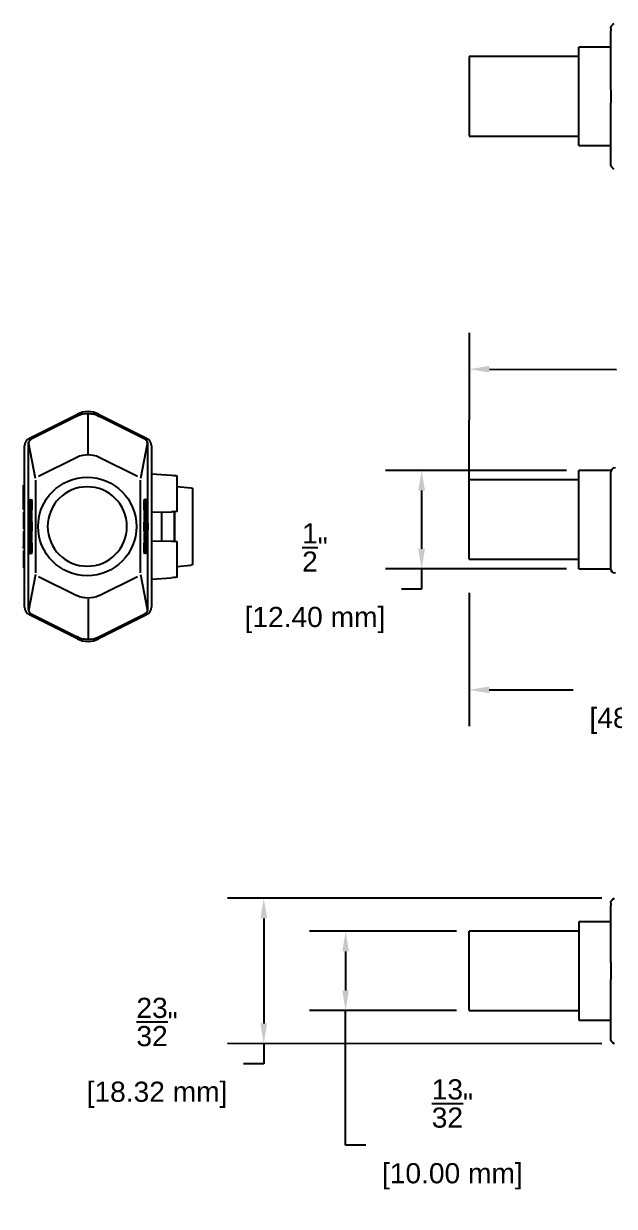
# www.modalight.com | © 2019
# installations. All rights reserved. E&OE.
# Model space of a CAD drawing. Header units: inches. Extents: x 0.15 to 7.33, y 1.95 to 8.02.
# Drawn here: x 0.15 to 3.08, y 1.95 to 7.81 of the extents above; entities that cross this region are included whole.
import ezdxf

# ---------------------------------------------------------------- set-up
doc = ezdxf.new("R2010")
doc.units = ezdxf.units.IN
doc.header["$MEASUREMENT"] = 0
doc.layers.get('Defpoints').update_dxf_attribs({"color": 1})
doc.layers.add('Male Connector', color=7, linetype='Continuous')
doc.styles.get("Standard").update_dxf_attribs({"font": 'Arial.ttf'})
doc.dimstyles.new('.1 DIM', dxfattribs={"dimscale": 0, "dimtxt": 0.1, "dimasz": 0.1, "dimexe": 0.18, "dimexo": 0.0625, "dimgap": 0.09, "dimtad": 0, "dimtih": 1, "dimtoh": 1, "dimdec": 5, "dimzin": 0, "dimdsep": 46, "dimlunit": 4, "dimtxsty": 'Standard', "dimcen": 0.09, "dimadec": 0, "dimazin": 0, "dimtfac": 1, "dimtdec": 5, "dimtofl": 0, "dimtmove": 0, "dimatfit": 3, "dimfxl": 1, "dimtolj": 1, "dimtzin": 0, "dimarcsym": 0})

# ---------------------------------------------------------------- blocks, each defined once
blk = doc.blocks.new('*D4')
at = {"layer": 'Defpoints', "color": 0, "lineweight": -2, "transparency": 16777216}
for p, q in [((2.3627, 5.4147), (2.364, 6.2785)), ((4.6816, 5.411), (4.6829, 6.2748)), ((2.4638, 6.0983), (3.0935, 6.0973)), ((4.5827, 6.095), (3.9529, 6.096))]:
    blk.add_line(p, q, dxfattribs=at)
at = {"layer": 'Defpoints', "color": 0, "transparency": 16777216}
for p in [(2.3638, 6.0985), (2.3626, 5.3522), (4.6815, 5.3485)]:
    blk.add_point(p, dxfattribs=at)
for points in [[(2.4638, 6.115), (2.4637, 6.0817), (2.3638, 6.0985)], [(4.5827, 6.1116), (4.5826, 6.0783), (4.6827, 6.0948)]]:
    blk.add_solid(points, dxfattribs=at)
at = {"layer": 'Defpoints', "color": 0, "transparency": 16777216, "char_height": 0.1, "attachment_point": 5}
for s, insert in [('\\A1;2{\\H1x;\\S5/16;}"', (3.5232, 6.3036)), ('\\A1;[58.90 mm]', (3.5232, 5.943))]:
    blk.add_mtext(s, dxfattribs=dict(at, insert=insert))
blk = doc.blocks.new('*D7')
at = {"layer": 'Defpoints', "color": 0, "lineweight": -2, "transparency": 16777216}
for p, q in [((2.3626, 4.9891), (2.3626, 4.3276)), ((4.2563, 4.9891), (4.2563, 4.3276)), ((2.4626, 4.5076), (2.8797, 4.5076)), ((4.1563, 4.5076), (3.7391, 4.5076))]:
    blk.add_line(p, q, dxfattribs=at)
at = {"layer": 'Defpoints', "color": 0, "transparency": 16777216}
for p in [(2.3626, 5.0516), (4.2563, 5.0516), (2.3626, 4.5076)]:
    blk.add_point(p, dxfattribs=at)
for points in [[(2.4626, 4.5242), (2.4626, 4.4909), (2.3626, 4.5076)], [(4.1563, 4.5242), (4.1563, 4.4909), (4.2563, 4.5076)]]:
    blk.add_solid(points, dxfattribs=at)
at = {"layer": 'Defpoints', "color": 0, "transparency": 16777216, "char_height": 0.1, "attachment_point": 5}
for s, insert in [('\\A1;1{\\H1x;\\S29/32;}"', (3.3094, 4.7152)), ('\\A1;[48.10 mm]', (3.3094, 4.3539))]:
    blk.add_mtext(s, dxfattribs=dict(at, insert=insert))
blk = doc.blocks.new('*D8')
at = {"layer": 'Defpoints', "color": 0, "lineweight": -2, "transparency": 16777216}
for p, q in [((2.8453, 5.5963), (1.9471, 5.5963)), ((2.1271, 5.4963), (2.1271, 5.2081)), ((2.8453, 5.1081), (1.9471, 5.1081)), ((2.1271, 5.1081), (2.1271, 5.0081)), ((2.1271, 5.0081), (2.0271, 5.0081))]:
    blk.add_line(p, q, dxfattribs=at)
at = {"layer": 'Defpoints', "color": 0, "transparency": 16777216}
for p in [(2.9078, 5.5963), (2.1271, 5.1081), (2.9078, 5.1081)]:
    blk.add_point(p, dxfattribs=at)
for points in [[(2.1104, 5.4963), (2.1438, 5.4963), (2.1271, 5.5963)], [(2.1104, 5.2081), (2.1438, 5.2081), (2.1271, 5.1081)]]:
    blk.add_solid(points, dxfattribs=at)
at = {"layer": 'Defpoints', "color": 0, "transparency": 16777216, "char_height": 0.1, "attachment_point": 5}
for s, insert in [('\\A1;{\\H1x;\\S1/2;}"', (1.5974, 5.2143)), ('\\A1;[12.40 mm]', (1.5974, 4.8544))]:
    blk.add_mtext(s, dxfattribs=dict(at, insert=insert))
blk = doc.blocks.new('*D11')
at = {"layer": 'Defpoints', "color": 0, "lineweight": -2, "transparency": 16777216}
for p, q in [((3.021, 3.4737), (1.1636, 3.4738)), ((1.3436, 3.3738), (1.3435, 2.8526)), ((3.021, 2.7525), (1.1635, 2.7526)), ((1.3435, 2.7526), (1.3435, 2.6526)), ((1.3435, 2.6526), (1.2435, 2.6526))]:
    blk.add_line(p, q, dxfattribs=at)
at = {"layer": 'Defpoints', "color": 0, "transparency": 16777216}
for p in [(3.0835, 3.4737), (1.3435, 2.7526), (3.0835, 2.7525)]:
    blk.add_point(p, dxfattribs=at)
for points in [[(1.3269, 3.3738), (1.3602, 3.3738), (1.3436, 3.4738)], [(1.3269, 2.8526), (1.3602, 2.8526), (1.3435, 2.7526)]]:
    blk.add_solid(points, dxfattribs=at)
at = {"layer": 'Defpoints', "color": 0, "transparency": 16777216, "char_height": 0.1, "attachment_point": 5}
for s, insert in [('\\A1;{\\H1x;\\S23/32;}"', (0.8138, 2.8602)), ('\\A1;[18.32 mm]', (0.8138, 2.499))]:
    blk.add_mtext(s, dxfattribs=dict(at, insert=insert))
blk = doc.blocks.new('*D13')
at = {"layer": 'Defpoints', "color": 0, "lineweight": -2, "transparency": 16777216}
for p, q in [((2.3001, 3.31), (1.5698, 3.31)), ((1.7498, 3.21), (1.7498, 3.0163)), ((2.3001, 2.9163), (1.5698, 2.9163)), ((1.7498, 2.2483), (1.7498, 2.9163)), ((1.8498, 2.2483), (1.7498, 2.2483))]:
    blk.add_line(p, q, dxfattribs=at)
at = {"layer": 'Defpoints', "color": 0, "transparency": 16777216}
for p in [(2.3626, 3.31), (1.7498, 2.9163), (2.3626, 2.9163)]:
    blk.add_point(p, dxfattribs=at)
for points in [[(1.7331, 3.21), (1.7664, 3.21), (1.7498, 3.31)], [(1.7331, 3.0163), (1.7664, 3.0163), (1.7498, 2.9163)]]:
    blk.add_solid(points, dxfattribs=at)
at = {"layer": 'Defpoints', "color": 0, "transparency": 16777216, "char_height": 0.1, "attachment_point": 5}
for s, insert in [('\\A1;{\\H1x;\\S13/32;}"', (2.2795, 2.4559)), ('\\A1;[10.00 mm]', (2.2795, 2.0946))]:
    blk.add_mtext(s, dxfattribs=dict(at, insert=insert))

msp = doc.modelspace()

# ---------------------------------------------------------------- linework, layer by layer
at = {"layer": 'Male Connector', "linetype": 'Continuous'}
for p, q in [((3.065324, 7.788321), (3.065324, 7.777434)), ((3.065324, 7.68199), (3.065324, 7.777434)), ((3.065324, 7.696311), (2.907844, 7.696311)), ((2.907844, 7.452217), (2.907844, 7.696311)), ((2.907829, 7.649067), (2.362568, 7.649067)), ((2.362568, 7.649067), (2.362568, 7.255367)), ((3.065324, 7.524599), (3.065324, 7.68199)), ((2.907844, 7.208123), (2.907844, 7.452217)), ((3.065324, 7.222443), (3.065324, 7.379834)), ((2.362568, 7.255367), (2.907829, 7.255367)), ((3.065324, 7.127), (3.065324, 7.222443)), ((2.907844, 7.208123), (3.065324, 7.208123)), ((3.065324, 7.116112), (3.065324, 7.127)), ((0.180186, 5.756476), (0.418386, 5.875577)), ((0.471207, 5.67881), (0.471207, 5.877464)), ((0.524027, 5.875577), (0.762227, 5.756476)), ((0.414234, 5.86441), (0.188552, 5.751569)), ((0.753861, 5.751569), (0.52818, 5.86441)), ((0.156247, 4.918641), (0.156247, 5.717741)), ((0.174522, 5.717741), (0.174522, 5.334223)), ((0.210421, 5.556186), (0.175932, 5.736088)), ((0.766481, 5.736087), (0.731992, 5.556186)), ((0.767892, 5.331339), (0.767892, 5.717741)), ((0.786167, 5.717741), (0.786167, 4.918641)), ((0.416507, 5.660972), (0.225619, 5.565528)), ((0.716794, 5.565528), (0.525907, 5.660972)), ((0.786167, 5.578658), (0.884837, 5.57267)), ((3.067723, 5.596277), (2.907844, 5.596277)), ((2.907844, 5.108089), (2.907844, 5.596277)), ((3.065324, 5.394411), (3.065324, 5.585299)), ((0.156247, 5.522495), (0.151719, 5.522495)), ((0.151719, 5.51311), (0.151719, 5.522495)), ((0.210116, 5.547965), (0.210116, 5.088418)), ((0.732297, 5.088418), (0.732297, 5.547965)), ((0.914365, 5.393097), (0.914365, 5.567295)), ((0.914365, 5.516734), (0.981468, 5.509681)), ((2.907829, 5.549033), (2.362568, 5.549033)), ((2.362568, 5.155333), (2.362568, 5.549033)), ((0.156247, 5.51311), (0.151719, 5.51311)), ((0.156247, 5.464893), (0.151719, 5.464893)), ((0.151719, 5.461782), (0.151719, 5.464893)), ((0.156247, 5.461782), (0.151719, 5.461782)), ((0.990693, 5.129043), (0.990693, 5.50734)), ((0.151719, 5.402876), (0.151719, 5.412687)), ((0.156247, 5.412687), (0.151719, 5.412687)), ((0.151719, 5.402876), (0.156247, 5.402876)), ((0.178251, 5.446554), (0.177179, 5.434735)), ((0.177179, 5.434735), (0.177179, 5.411096)), ((0.177179, 5.411096), (0.178251, 5.399277)), ((0.178251, 5.446554), (0.184365, 5.453623)), ((0.179322, 5.434735), (0.178251, 5.446554)), ((0.178251, 5.399277), (0.179322, 5.411096)), ((0.178251, 5.399277), (0.181227, 5.395836)), ((0.179322, 5.434735), (0.180407, 5.43533)), ((0.179322, 5.411096), (0.179322, 5.434735)), ((0.179322, 5.411096), (0.180407, 5.410501)), ((0.181424, 5.446554), (0.180352, 5.434735)), ((0.180352, 5.434735), (0.180352, 5.411096)), ((0.180352, 5.411096), (0.181424, 5.399277)), ((0.181424, 5.446554), (0.187538, 5.453623)), ((0.182495, 5.434735), (0.181424, 5.446554)), ((0.181424, 5.399277), (0.182495, 5.411096)), ((0.181424, 5.399277), (0.1844, 5.395836)), ((0.182495, 5.434735), (0.18358, 5.43533)), ((0.182495, 5.411096), (0.182495, 5.434735)), ((0.182495, 5.411096), (0.18358, 5.410501)), ((0.184597, 5.446554), (0.183526, 5.434735)), ((0.183526, 5.434735), (0.183526, 5.411096)), ((0.183526, 5.411096), (0.184597, 5.399277)), ((0.184365, 5.453623), (0.184666, 5.450302)), ((0.184597, 5.446554), (0.190711, 5.453623)), ((0.185668, 5.434735), (0.184597, 5.446554)), ((0.184597, 5.399277), (0.185668, 5.411096)), ((0.184597, 5.399277), (0.190711, 5.392208)), ((0.185668, 5.434735), (0.192103, 5.438269)), ((0.185668, 5.411096), (0.185668, 5.434735)), ((0.185668, 5.411096), (0.192103, 5.407562)), ((0.187538, 5.453623), (0.187839, 5.450302)), ((0.190711, 5.453623), (0.192103, 5.438269)), ((0.192103, 5.407562), (0.190711, 5.392208)), ((0.192103, 5.438269), (0.192103, 5.407562)), ((0.75031, 5.438269), (0.751702, 5.453623)), ((0.756745, 5.434735), (0.75031, 5.438269)), ((0.75031, 5.407562), (0.75031, 5.438269)), ((0.756745, 5.411096), (0.75031, 5.407562)), ((0.751702, 5.392208), (0.75031, 5.407562)), ((0.757816, 5.446554), (0.751702, 5.453623)), ((0.757816, 5.399277), (0.751702, 5.392208)), ((0.754574, 5.450302), (0.754875, 5.453623)), ((0.760989, 5.446554), (0.754875, 5.453623)), ((0.756745, 5.434735), (0.757816, 5.446554)), ((0.756745, 5.411096), (0.756745, 5.434735)), ((0.757816, 5.399277), (0.756745, 5.411096)), ((0.757747, 5.450302), (0.758048, 5.453623)), ((0.757816, 5.446554), (0.758887, 5.434735)), ((0.758887, 5.411096), (0.757816, 5.399277)), ((0.760989, 5.399277), (0.758013, 5.395836)), ((0.764162, 5.446554), (0.758048, 5.453623)), ((0.759918, 5.434735), (0.758833, 5.43533)), ((0.759918, 5.411096), (0.758833, 5.410501)), ((0.758887, 5.434735), (0.758887, 5.411096)), ((0.759918, 5.434735), (0.760989, 5.446554)), ((0.759918, 5.411096), (0.759918, 5.434735)), ((0.760989, 5.399277), (0.759918, 5.411096)), ((0.760989, 5.446554), (0.762061, 5.434735)), ((0.762061, 5.411096), (0.760989, 5.399277)), ((0.764162, 5.399277), (0.761186, 5.395836)), ((0.763091, 5.434735), (0.762007, 5.43533)), ((0.763091, 5.411096), (0.762007, 5.410501)), ((0.762061, 5.434735), (0.762061, 5.411096)), ((0.763091, 5.434735), (0.764162, 5.446554)), ((0.763091, 5.411096), (0.763091, 5.434735)), ((0.764162, 5.399277), (0.763091, 5.411096)), ((0.764162, 5.446554), (0.765234, 5.434735)), ((0.765234, 5.411096), (0.764162, 5.399277)), ((0.765234, 5.434735), (0.765234, 5.411096)), ((0.156247, 5.389978), (0.151719, 5.389978)), ((0.151719, 5.389978), (0.151719, 5.306963)), ((0.175219, 5.341919), (0.174144, 5.330055)), ((0.175219, 5.341919), (0.178086, 5.345234)), ((0.176295, 5.330055), (0.175219, 5.341919)), ((0.176597, 5.394152), (0.175528, 5.382353)), ((0.175528, 5.382353), (0.175528, 5.358754)), ((0.175528, 5.358754), (0.176597, 5.346955)), ((0.176597, 5.394152), (0.17964, 5.397671)), ((0.177667, 5.382353), (0.176597, 5.394152)), ((0.176597, 5.346955), (0.177667, 5.358754)), ((0.176597, 5.346955), (0.179672, 5.343399)), ((0.178392, 5.341919), (0.177317, 5.330055)), ((0.177667, 5.382353), (0.178755, 5.38295)), ((0.177667, 5.358754), (0.177667, 5.382353)), ((0.177667, 5.358754), (0.178755, 5.358156)), ((0.178392, 5.341919), (0.181259, 5.345234)), ((0.179468, 5.330055), (0.178392, 5.341919)), ((0.17977, 5.394152), (0.178701, 5.382353)), ((0.178701, 5.382353), (0.178701, 5.358754)), ((0.178701, 5.358754), (0.17977, 5.346955)), ((0.17977, 5.394152), (0.182813, 5.397671)), ((0.18084, 5.382353), (0.17977, 5.394152)), ((0.17977, 5.346955), (0.18084, 5.358754)), ((0.17977, 5.346955), (0.182846, 5.343399)), ((0.181565, 5.341919), (0.18049, 5.330055)), ((0.18084, 5.382353), (0.181928, 5.38295)), ((0.18084, 5.358754), (0.18084, 5.382353)), ((0.18084, 5.358754), (0.181928, 5.358156)), ((0.181565, 5.341919), (0.184432, 5.345234)), ((0.182641, 5.330055), (0.181565, 5.341919)), ((0.182943, 5.394152), (0.181874, 5.382353)), ((0.181874, 5.382353), (0.181874, 5.358754)), ((0.181874, 5.358754), (0.182943, 5.346955)), ((0.182943, 5.394152), (0.185987, 5.397671)), ((0.184013, 5.382353), (0.182943, 5.394152)), ((0.182943, 5.346955), (0.184013, 5.358754)), ((0.182943, 5.346955), (0.186019, 5.343399)), ((0.184739, 5.341919), (0.183663, 5.330055)), ((0.184013, 5.382353), (0.190515, 5.385925)), ((0.184013, 5.358754), (0.184013, 5.382353)), ((0.184013, 5.358754), (0.190515, 5.355182)), ((0.184739, 5.341919), (0.190707, 5.348821)), ((0.185814, 5.330055), (0.184739, 5.341919)), ((0.190515, 5.355182), (0.189849, 5.347828)), ((0.189856, 5.393196), (0.190515, 5.385925)), ((0.190515, 5.385925), (0.190515, 5.355182)), ((0.190707, 5.348821), (0.192095, 5.333506)), ((0.750324, 5.333432), (0.751705, 5.348672)), ((0.757399, 5.342089), (0.751705, 5.348672)), ((0.751898, 5.385925), (0.752557, 5.393196)), ((0.7584, 5.382353), (0.751898, 5.385925)), ((0.751898, 5.355182), (0.751898, 5.385925)), ((0.7584, 5.358754), (0.751898, 5.355182)), ((0.752579, 5.347662), (0.751898, 5.355182)), ((0.756316, 5.33014), (0.757399, 5.342089)), ((0.75947, 5.346955), (0.75633, 5.343325)), ((0.75947, 5.394152), (0.756426, 5.397671)), ((0.757399, 5.342089), (0.758482, 5.33014)), ((0.760572, 5.342089), (0.757917, 5.345159)), ((0.7584, 5.382353), (0.75947, 5.394152)), ((0.7584, 5.358754), (0.7584, 5.382353)), ((0.75947, 5.346955), (0.7584, 5.358754)), ((0.75947, 5.394152), (0.760539, 5.382353)), ((0.760539, 5.358754), (0.75947, 5.346955)), ((0.759489, 5.33014), (0.760572, 5.342089)), ((0.762643, 5.346955), (0.759503, 5.343325)), ((0.762643, 5.394152), (0.7596, 5.397671)), ((0.761573, 5.382353), (0.760485, 5.38295)), ((0.761573, 5.358754), (0.760485, 5.358156)), ((0.760539, 5.382353), (0.760539, 5.358754)), ((0.760572, 5.342089), (0.761655, 5.33014)), ((0.763745, 5.342089), (0.76109, 5.345159)), ((0.761573, 5.382353), (0.762643, 5.394152)), ((0.761573, 5.358754), (0.761573, 5.382353)), ((0.762643, 5.346955), (0.761573, 5.358754)), ((0.762643, 5.394152), (0.763712, 5.382353)), ((0.763712, 5.358754), (0.762643, 5.346955)), ((0.762662, 5.33014), (0.763745, 5.342089)), ((0.765816, 5.346955), (0.762676, 5.343325)), ((0.765816, 5.394152), (0.762773, 5.397671)), ((0.764746, 5.382353), (0.763658, 5.38295)), ((0.764746, 5.358754), (0.763658, 5.358156)), ((0.763712, 5.382353), (0.763712, 5.358754)), ((0.763745, 5.342089), (0.764828, 5.33014)), ((0.766918, 5.342089), (0.764263, 5.345159)), ((0.764746, 5.382353), (0.765816, 5.394152)), ((0.764746, 5.358754), (0.764746, 5.382353)), ((0.765816, 5.346955), (0.764746, 5.358754)), ((0.765816, 5.394152), (0.766885, 5.382353)), ((0.766885, 5.358754), (0.765816, 5.346955)), ((0.765835, 5.33014), (0.766918, 5.342089)), ((0.766885, 5.382353), (0.766885, 5.358754)), ((0.766918, 5.342089), (0.768001, 5.33014)), ((0.786167, 5.389321), (0.884837, 5.391311)), ((0.837107, 5.246034), (0.837107, 5.390348)), ((0.900154, 5.391755), (0.900154, 5.244628)), ((0.900658, 5.24461), (0.900658, 5.391773)), ((3.065324, 5.302574), (3.065324, 5.394411)), ((0.151719, 5.306963), (0.156247, 5.306963)), ((0.156247, 5.293363), (0.151719, 5.293363)), ((0.151719, 5.293363), (0.151719, 5.223221)), ((0.174144, 5.330055), (0.174144, 5.306327)), ((0.174144, 5.306327), (0.175219, 5.294463)), ((0.174522, 5.302159), (0.174522, 4.918641)), ((0.175219, 5.294463), (0.176295, 5.306327)), ((0.175219, 5.294463), (0.178086, 5.291149)), ((0.175528, 5.277628), (0.176597, 5.289428)), ((0.176295, 5.330055), (0.177371, 5.330646)), ((0.176295, 5.306327), (0.176295, 5.330055)), ((0.176295, 5.306327), (0.177371, 5.305736)), ((0.176597, 5.289428), (0.179672, 5.292983)), ((0.176597, 5.289428), (0.177667, 5.277628)), ((0.177317, 5.330055), (0.177317, 5.306327)), ((0.177317, 5.306327), (0.178392, 5.294463)), ((0.178392, 5.294463), (0.179468, 5.306327)), ((0.178392, 5.294463), (0.181259, 5.291149)), ((0.178701, 5.277628), (0.17977, 5.289428)), ((0.179468, 5.330055), (0.180544, 5.330646)), ((0.179468, 5.306327), (0.179468, 5.330055)), ((0.179468, 5.306327), (0.180544, 5.305736)), ((0.17977, 5.289428), (0.182846, 5.292983)), ((0.17977, 5.289428), (0.18084, 5.277628)), ((0.18049, 5.330055), (0.18049, 5.306327)), ((0.18049, 5.306327), (0.181565, 5.294463)), ((0.181565, 5.294463), (0.182641, 5.306327)), ((0.181565, 5.294463), (0.184432, 5.291149)), ((0.181874, 5.277628), (0.182943, 5.289428)), ((0.182641, 5.330055), (0.183717, 5.330646)), ((0.182641, 5.306327), (0.182641, 5.330055)), ((0.182641, 5.306327), (0.183717, 5.305736)), ((0.182943, 5.289428), (0.186019, 5.292983)), ((0.182943, 5.289428), (0.184013, 5.277628)), ((0.183663, 5.330055), (0.183663, 5.306327)), ((0.183663, 5.306327), (0.184739, 5.294463)), ((0.184013, 5.277628), (0.190515, 5.281201)), ((0.184739, 5.294463), (0.185814, 5.306327)), ((0.184739, 5.294463), (0.190707, 5.287562)), ((0.185814, 5.330055), (0.192095, 5.333506)), ((0.185814, 5.306327), (0.185814, 5.330055)), ((0.185814, 5.306327), (0.192095, 5.302877)), ((0.189849, 5.288554), (0.190515, 5.281201)), ((0.190515, 5.281201), (0.190515, 5.250458)), ((0.192095, 5.302877), (0.190707, 5.287562)), ((0.192095, 5.333506), (0.192095, 5.302877)), ((0.750324, 5.302951), (0.750324, 5.333432)), ((0.756316, 5.33014), (0.750324, 5.333432)), ((0.756316, 5.306243), (0.750324, 5.302951)), ((0.751705, 5.28771), (0.750324, 5.302951)), ((0.757399, 5.294294), (0.751705, 5.28771)), ((0.751898, 5.281201), (0.752579, 5.288721)), ((0.751898, 5.250458), (0.751898, 5.281201)), ((0.7584, 5.277628), (0.751898, 5.281201)), ((0.756316, 5.306243), (0.756316, 5.33014)), ((0.757399, 5.294294), (0.756316, 5.306243)), ((0.75947, 5.289428), (0.75633, 5.293058)), ((0.758482, 5.306243), (0.757399, 5.294294)), ((0.760572, 5.294294), (0.757917, 5.291223)), ((0.75947, 5.289428), (0.7584, 5.277628)), ((0.759489, 5.33014), (0.758429, 5.330722)), ((0.759489, 5.306243), (0.758429, 5.30566)), ((0.758482, 5.33014), (0.758482, 5.306243)), ((0.760539, 5.277628), (0.75947, 5.289428)), ((0.759489, 5.306243), (0.759489, 5.33014)), ((0.760572, 5.294294), (0.759489, 5.306243)), ((0.762643, 5.289428), (0.759503, 5.293058)), ((0.761655, 5.306243), (0.760572, 5.294294)), ((0.763745, 5.294294), (0.76109, 5.291223)), ((0.762643, 5.289428), (0.761573, 5.277628)), ((0.762662, 5.33014), (0.761602, 5.330722)), ((0.762662, 5.306243), (0.761602, 5.30566)), ((0.761655, 5.33014), (0.761655, 5.306243)), ((0.763712, 5.277628), (0.762643, 5.289428)), ((0.762662, 5.306243), (0.762662, 5.33014)), ((0.763745, 5.294294), (0.762662, 5.306243)), ((0.765816, 5.289428), (0.762676, 5.293058)), ((0.764828, 5.306243), (0.763745, 5.294294)), ((0.766918, 5.294294), (0.764263, 5.291223)), ((0.765816, 5.289428), (0.764746, 5.277628)), ((0.765835, 5.33014), (0.764775, 5.330722)), ((0.765835, 5.306243), (0.764775, 5.30566)), ((0.764828, 5.33014), (0.764828, 5.306243)), ((0.766885, 5.277628), (0.765816, 5.289428)), ((0.765835, 5.306243), (0.765835, 5.33014)), ((0.766918, 5.294294), (0.765835, 5.306243)), ((0.768001, 5.306243), (0.766918, 5.294294)), ((0.767892, 4.918641), (0.767892, 5.305044)), ((0.768001, 5.33014), (0.768001, 5.306243)), ((3.065324, 5.111687), (3.065324, 5.302574)), ((0.156247, 5.223221), (0.151719, 5.223221)), ((0.151719, 5.223221), (0.151719, 5.219253)), ((0.175528, 5.25403), (0.175528, 5.277628)), ((0.176597, 5.242231), (0.175528, 5.25403)), ((0.177667, 5.25403), (0.176597, 5.242231)), ((0.176597, 5.242231), (0.17964, 5.238712)), ((0.177179, 5.225286), (0.178251, 5.237105)), ((0.177179, 5.201648), (0.177179, 5.225286)), ((0.177667, 5.277628), (0.178755, 5.278226)), ((0.177667, 5.277628), (0.177667, 5.25403)), ((0.177667, 5.25403), (0.178755, 5.253432)), ((0.178251, 5.237105), (0.181227, 5.240547)), ((0.178251, 5.237105), (0.179322, 5.225286)), ((0.178701, 5.25403), (0.178701, 5.277628)), ((0.17977, 5.242231), (0.178701, 5.25403)), ((0.179322, 5.225286), (0.180407, 5.225882)), ((0.179322, 5.225286), (0.179322, 5.201648)), ((0.18084, 5.25403), (0.17977, 5.242231)), ((0.17977, 5.242231), (0.182813, 5.238712)), ((0.180352, 5.225286), (0.181424, 5.237105)), ((0.180352, 5.201648), (0.180352, 5.225286)), ((0.18084, 5.277628), (0.181928, 5.278226)), ((0.18084, 5.277628), (0.18084, 5.25403)), ((0.18084, 5.25403), (0.181928, 5.253432)), ((0.181424, 5.237105), (0.1844, 5.240547)), ((0.181424, 5.237105), (0.182495, 5.225286)), ((0.181874, 5.25403), (0.181874, 5.277628)), ((0.182943, 5.242231), (0.181874, 5.25403)), ((0.182495, 5.225286), (0.18358, 5.225882)), ((0.182495, 5.225286), (0.182495, 5.201648)), ((0.184013, 5.25403), (0.182943, 5.242231)), ((0.182943, 5.242231), (0.185987, 5.238712)), ((0.183526, 5.225286), (0.184597, 5.237105)), ((0.183526, 5.201648), (0.183526, 5.225286)), ((0.184013, 5.277628), (0.184013, 5.25403)), ((0.184013, 5.25403), (0.190515, 5.250458)), ((0.184597, 5.237105), (0.190711, 5.244175)), ((0.184597, 5.237105), (0.185668, 5.225286)), ((0.185668, 5.225286), (0.192103, 5.228821)), ((0.185668, 5.225286), (0.185668, 5.201648)), ((0.190515, 5.250458), (0.189856, 5.243187)), ((0.190711, 5.244175), (0.192103, 5.228821)), ((0.192103, 5.228821), (0.192103, 5.198113)), ((0.75031, 5.228821), (0.751702, 5.244175)), ((0.75031, 5.198113), (0.75031, 5.228821)), ((0.756745, 5.225286), (0.75031, 5.228821)), ((0.757816, 5.237105), (0.751702, 5.244175)), ((0.7584, 5.25403), (0.751898, 5.250458)), ((0.752557, 5.243187), (0.751898, 5.250458)), ((0.75947, 5.242231), (0.756426, 5.238712)), ((0.757816, 5.237105), (0.756745, 5.225286)), ((0.756745, 5.225286), (0.756745, 5.201648)), ((0.758887, 5.225286), (0.757816, 5.237105)), ((0.760989, 5.237105), (0.758013, 5.240547)), ((0.7584, 5.277628), (0.7584, 5.25403)), ((0.7584, 5.25403), (0.75947, 5.242231)), ((0.759918, 5.225286), (0.758833, 5.225882)), ((0.758887, 5.201648), (0.758887, 5.225286)), ((0.75947, 5.242231), (0.760539, 5.25403)), ((0.762643, 5.242231), (0.7596, 5.238712)), ((0.760989, 5.237105), (0.759918, 5.225286)), ((0.759918, 5.225286), (0.759918, 5.201648)), ((0.761573, 5.277628), (0.760485, 5.278226)), ((0.761573, 5.25403), (0.760485, 5.253432)), ((0.760539, 5.25403), (0.760539, 5.277628)), ((0.762061, 5.225286), (0.760989, 5.237105)), ((0.764162, 5.237105), (0.761186, 5.240547)), ((0.761573, 5.277628), (0.761573, 5.25403)), ((0.761573, 5.25403), (0.762643, 5.242231)), ((0.763091, 5.225286), (0.762007, 5.225882)), ((0.762061, 5.201648), (0.762061, 5.225286)), ((0.762643, 5.242231), (0.763712, 5.25403)), ((0.765816, 5.242231), (0.762773, 5.238712)), ((0.764162, 5.237105), (0.763091, 5.225286)), ((0.763091, 5.225286), (0.763091, 5.201648)), ((0.764746, 5.277628), (0.763658, 5.278226)), ((0.764746, 5.25403), (0.763658, 5.253432)), ((0.763712, 5.25403), (0.763712, 5.277628)), ((0.765234, 5.225286), (0.764162, 5.237105)), ((0.764746, 5.277628), (0.764746, 5.25403)), ((0.764746, 5.25403), (0.765816, 5.242231)), ((0.765234, 5.201648), (0.765234, 5.225286)), ((0.765816, 5.242231), (0.766885, 5.25403)), ((0.766885, 5.25403), (0.766885, 5.277628)), ((0.786167, 5.247061), (0.884837, 5.245072)), ((0.914365, 5.069088), (0.914365, 5.243286)), ((0.156247, 5.219253), (0.151719, 5.219253)), ((0.151719, 5.210349), (0.151719, 5.219253)), ((0.156247, 5.210349), (0.151719, 5.210349)), ((0.156247, 5.196703), (0.151719, 5.196703)), ((0.151719, 5.196703), (0.151719, 5.113888)), ((0.178251, 5.189829), (0.177179, 5.201648)), ((0.179322, 5.201648), (0.178251, 5.189829)), ((0.178251, 5.189829), (0.184365, 5.182759)), ((0.179322, 5.201648), (0.180407, 5.201052)), ((0.181424, 5.189829), (0.180352, 5.201648)), ((0.182495, 5.201648), (0.181424, 5.189829)), ((0.181424, 5.189829), (0.187538, 5.182759)), ((0.182495, 5.201648), (0.18358, 5.201052)), ((0.184597, 5.189829), (0.183526, 5.201648)), ((0.184666, 5.18608), (0.184365, 5.182759)), ((0.185668, 5.201648), (0.184597, 5.189829)), ((0.184597, 5.189829), (0.190711, 5.182759)), ((0.185668, 5.201648), (0.192103, 5.198113)), ((0.187839, 5.18608), (0.187538, 5.182759)), ((0.192103, 5.198113), (0.190711, 5.182759)), ((0.756745, 5.201648), (0.75031, 5.198113)), ((0.751702, 5.182759), (0.75031, 5.198113)), ((0.757816, 5.189829), (0.751702, 5.182759)), ((0.754875, 5.182759), (0.754574, 5.18608)), ((0.760989, 5.189829), (0.754875, 5.182759)), ((0.756745, 5.201648), (0.757816, 5.189829)), ((0.758048, 5.182759), (0.757747, 5.18608)), ((0.757816, 5.189829), (0.758887, 5.201648)), ((0.764162, 5.189829), (0.758048, 5.182759)), ((0.759918, 5.201648), (0.758833, 5.201052)), ((0.759918, 5.201648), (0.760989, 5.189829)), ((0.760989, 5.189829), (0.762061, 5.201648)), ((0.763091, 5.201648), (0.762007, 5.201052)), ((0.763091, 5.201648), (0.764162, 5.189829)), ((0.764162, 5.189829), (0.765234, 5.201648)), ((0.151719, 5.113888), (0.156247, 5.113888)), ((0.914365, 5.119649), (0.981468, 5.126702)), ((2.362568, 5.155333), (2.907829, 5.155333)), ((2.907844, 5.108089), (3.065569, 5.108089)), ((0.210421, 5.080197), (0.175933, 4.900296)), ((0.225619, 5.070855), (0.416507, 4.975411)), ((0.525907, 4.975411), (0.716794, 5.070855)), ((0.731992, 5.080197), (0.766481, 4.900295)), ((0.786167, 5.057725), (0.884837, 5.063713)), ((0.471207, 4.957573), (0.471207, 4.758919)), ((0.418386, 4.760806), (0.180186, 4.879906)), ((0.188552, 4.884814), (0.414234, 4.771973)), ((0.762227, 4.879906), (0.524027, 4.760806)), ((0.52818, 4.771973), (0.753861, 4.884814)), ((3.065324, 3.449244), (3.065324, 3.438356)), ((3.065324, 3.342912), (3.065324, 3.438356)), ((3.065324, 3.357233), (2.907844, 3.357233)), ((2.907844, 3.357233), (2.907844, 2.869045)), ((2.907829, 3.309989), (2.362568, 3.309989)), ((2.362568, 3.113139), (2.362568, 3.309989)), ((3.065324, 3.154891), (3.065324, 3.342912)), ((2.362568, 2.916289), (2.362568, 3.113139)), ((3.065324, 2.883366), (3.065324, 3.071387)), ((2.362568, 2.916289), (2.907829, 2.916289)), ((3.065324, 2.787922), (3.065324, 2.883366)), ((2.907844, 2.869045), (3.065324, 2.869045)), ((3.065324, 2.777035), (3.065324, 2.787922))]:
    msp.add_line(p, q, dxfattribs=at)
msp.add_circle((0.467516, 5.318191), 0.244094, dxfattribs=at)
at = {"layer": 'Male Connector', "linetype": 'Continuous', "extrusion": (0, 0, -1)}
msp.add_circle((-0.467516, 5.318191), 0.19685, dxfattribs=at)
at = {"layer": 'Male Connector', "linetype": 'Continuous', "extrusion": (-9.30957e-33, -1.52037e-16, -1)}
for centre, start, end in [((-3.090915, 7.788321), 0, 72.9077903), ((-3.090915, 7.116112), 287.2976036, 0), ((-3.090915, 5.585299), 0, 87), ((-3.090915, 5.111687), 273, 0), ((-3.090915, 3.449244), 0, 73.1901968), ((-3.090915, 2.777035), 286.8586607, 0)]:
    msp.add_arc(centre, 0.025591, start, end, dxfattribs=at)
at = {"layer": 'Male Connector', "linetype": 'Continuous'}
for centre, radius, start, end in [((0.471207, 5.769936), 0.11811, 63.4349488, 116.5650512), ((0.199554, 5.717741), 0.043307, 116.5650512, 180), ((0.74286, 5.717741), 0.043307, 0, 63.4349488), ((0.199554, 4.918641), 0.043307, 180, 243.4349488), ((0.74286, 4.918641), 0.043307, 296.5650512, 0), ((0.471207, 4.866447), 0.11811, 243.4349488, 296.5650512)]:
    msp.add_arc(centre, radius, start, end, dxfattribs=at)
msp.add_ellipse((0.471207, 5.535663), major_axis=(0, 0.137681), ratio=0.95793792, start_param=5.85561881, end_param=6.71075181, dxfattribs=at)
at = {"layer": 'Male Connector', "linetype": 'Continuous', "extrusion": (0, 0, -1)}
for centre, major_axis, ratio, start_param, end_param in [((0.85531, 5.567295), (0.059055, 0), 0.10510424, 5.23598776, 6.28317278), ((0.959197, 5.50734), (0.031496, 0), 0.10510424, 5.49778714, 6.28318931), ((0.85531, 5.393097), (0.059055, 0), 0.03492077, 0.00002304, 1.04719755), ((0.85531, 5.243286), (0.059055, 0), 0.03492077, 5.23598776, 6.28316227), ((0.959197, 5.129043), (0.031496, 0), 0.10510424, 6.2831813, 7.06858347), ((0.85531, 5.069088), (0.059055, 0), 0.10510424, 0.00001253, 1.04719755)]:
    msp.add_ellipse(centre, major_axis=major_axis, ratio=ratio, start_param=start_param, end_param=end_param, dxfattribs=at)
at = {"layer": 'Male Connector', "linetype": 'Continuous', "extrusion": (-9.30957e-33, -1.52037e-16, -1)}
msp.add_ellipse((0.471207, 5.10072), major_axis=(0, -0.137681), ratio=0.95793792, start_param=5.85561881, end_param=6.71075181, dxfattribs=at)
at = {"layer": 'Male Connector', "linetype": 'Continuous'}
for points, knots in [([(3.065324, 7.379834), (3.065324, 7.391624), (3.066061, 7.403569), (3.067308, 7.427822), (3.067802, 7.440168), (3.067796, 7.464555), (3.067304, 7.476678), (3.066064, 7.500797), (3.065324, 7.512834), (3.065324, 7.524599)], [0, 0, 0, 0, 0.25, 0.25, 0.5, 0.5, 0.75, 0.75, 1, 1, 1, 1]), ([(0.520228, 5.867978), (0.51244, 5.871087), (0.504445, 5.873448), (0.488039, 5.876643), (0.479583, 5.877462), (0.454548, 5.877468), (0.437783, 5.874206), (0.422186, 5.867978)], [0, 0, 0, 0, 0.25, 0.25, 0.5, 0.5, 1, 1, 1, 1]), ([(0.184129, 5.748591), (0.181112, 5.745967), (0.178673, 5.742624), (0.175367, 5.735205), (0.174499, 5.731173), (0.174512, 5.727058)], [0, 0, 0, 0, 0.5, 0.5, 1, 1, 1, 1]), ([(0.767902, 5.727058), (0.767914, 5.731175), (0.76704, 5.735219), (0.763749, 5.742605), (0.761316, 5.745955), (0.758284, 5.748591)], [0, 0, 0, 0, 0.5, 0.5, 1, 1, 1, 1]), ([(0.151719, 5.464893), (0.151719, 5.467808), (0.151719, 5.472198), (0.151719, 5.480622), (0.151719, 5.484836), (0.151719, 5.493382), (0.151719, 5.497794), (0.151719, 5.506165), (0.151719, 5.510188), (0.151719, 5.51311)], [0, 0, 0, 0, 0.25, 0.25, 0.5, 0.5, 0.75, 0.75, 1, 1, 1, 1]), ([(0.151719, 5.412687), (0.151719, 5.415632), (0.151719, 5.420024), (0.151719, 5.428839), (0.151719, 5.433409), (0.151719, 5.446909), (0.151719, 5.456463), (0.151719, 5.461782)], [0, 0, 0, 0, 0.25, 0.25, 0.5, 0.5, 1, 1, 1, 1]), ([(0.174512, 4.909325), (0.174499, 4.905208), (0.175373, 4.901164), (0.178664, 4.893778), (0.181098, 4.890428), (0.184129, 4.887792)], [0, 0, 0, 0, 0.5, 0.5, 1, 1, 1, 1]), ([(0.758284, 4.887792), (0.761301, 4.890415), (0.76374, 4.893758), (0.767047, 4.901178), (0.767914, 4.905209), (0.767902, 4.909325)], [0, 0, 0, 0, 0.5, 0.5, 1, 1, 1, 1]), ([(0.422186, 4.768405), (0.429974, 4.765295), (0.437969, 4.762934), (0.454375, 4.75974), (0.46283, 4.758921), (0.487865, 4.758914), (0.50463, 4.762177), (0.520228, 4.768405)], [0, 0, 0, 0, 0.25, 0.25, 0.5, 0.5, 1, 1, 1, 1]), ([(3.065324, 3.154891), (3.065324, 3.141072), (3.065578, 3.127173), (3.065579, 3.099216), (3.065324, 3.085207), (3.065324, 3.071387)], [0, 0, 0, 0, 0.5, 0.5, 1, 1, 1, 1])]:
    msp.add_open_spline(points, degree=3, knots=knots, dxfattribs=at)
for points in [[(0.422186, 5.867978), (0.41949, 5.866901), (0.416839, 5.865713), (0.414234, 5.86441)], [(0.520228, 5.867978), (0.522923, 5.866901), (0.525574, 5.865713), (0.52818, 5.86441)], [(0.184129, 5.748591), (0.185467, 5.749754), (0.18693, 5.750758), (0.188552, 5.751569)], [(0.758284, 5.748591), (0.756946, 5.749754), (0.755483, 5.750758), (0.753861, 5.751569)], [(0.174512, 5.727058), (0.174521, 5.723957), (0.174522, 5.72085), (0.174522, 5.717741)], [(0.767892, 5.717741), (0.767892, 5.720853), (0.767893, 5.723962), (0.767902, 5.727058)], [(0.174522, 4.918641), (0.174522, 4.91553), (0.174521, 4.912421), (0.174512, 4.909325)], [(0.184129, 4.887792), (0.185467, 4.886629), (0.18693, 4.885624), (0.188552, 4.884814)], [(0.758284, 4.887792), (0.756946, 4.886629), (0.755483, 4.885624), (0.753861, 4.884814)], [(0.767902, 4.909325), (0.767893, 4.912425), (0.767892, 4.915533), (0.767892, 4.918641)], [(0.422186, 4.768405), (0.41949, 4.769481), (0.416839, 4.77067), (0.414234, 4.771973)], [(0.520228, 4.768405), (0.522923, 4.769481), (0.525574, 4.77067), (0.52818, 4.771973)]]:
    msp.add_open_spline(points, degree=3, dxfattribs=at)

# ---------------------------------------------------------------- dimensions: what is measured, and where the dimension line sits
at = {"layer": 'Defpoints'}
dim = msp.add_aligned_dim(p1=(4.681463, 5.348493), p2=(2.362568, 5.352183), distance=-0.746313, dimstyle='.1 DIM', override={"dimscale": 1, "dimpost": '\\X'}, dxfattribs=at)
dim.commit()
dim.dimension.update_dxf_attribs({"geometry": '*D4', "text_midpoint": (3.523204, 6.09665)})
dim = msp.add_linear_dim(base=(2.127098, 5.108089), p1=(2.907844, 5.596277), p2=(2.907844, 5.108089), angle=90, dimstyle='.1 DIM', override={"dimscale": 1, "dimpost": '\\X'}, dxfattribs=at)
dim.commit()
dim.dimension.update_dxf_attribs({"geometry": '*D8', "text_midpoint": (1.597398, 5.008089)})
dim = msp.add_linear_dim(base=(2.362568, 4.507554), p1=(4.256267, 5.051642), p2=(2.362568, 5.051642), dimstyle='.1 DIM', override={"dimscale": 1, "dimpost": '\\X'}, dxfattribs=at)
dim.commit()
dim.dimension.update_dxf_attribs({"geometry": '*D7', "text_midpoint": (3.309418, 4.507554)})
for base, p1, p2, angle, override, picture, middle, dimtype in [((1.343533, 2.752594), (3.083514, 3.473741), (3.083493, 2.752544), 269.9983407, {"dimscale": 1, "dimpost": '\\X'}, '*D11', (0.81383, 2.652593), 161), ((1.749764, 2.916289), (2.362568, 3.309989), (2.362568, 2.916289), 90, {"dimscale": 1, "dimpost": '\\X', "dimtmove": 1}, '*D13', (2.109871, 2.248271), 160)]:
    dim = msp.add_linear_dim(base=base, p1=p1, p2=p2, angle=angle, dimstyle='.1 DIM', override=override, dxfattribs=at)
    dim.commit()
    dim.dimension.update_dxf_attribs({"geometry": picture, "text_midpoint": middle, "dimtype": dimtype})

doc.saveas('drawing.dxf')
